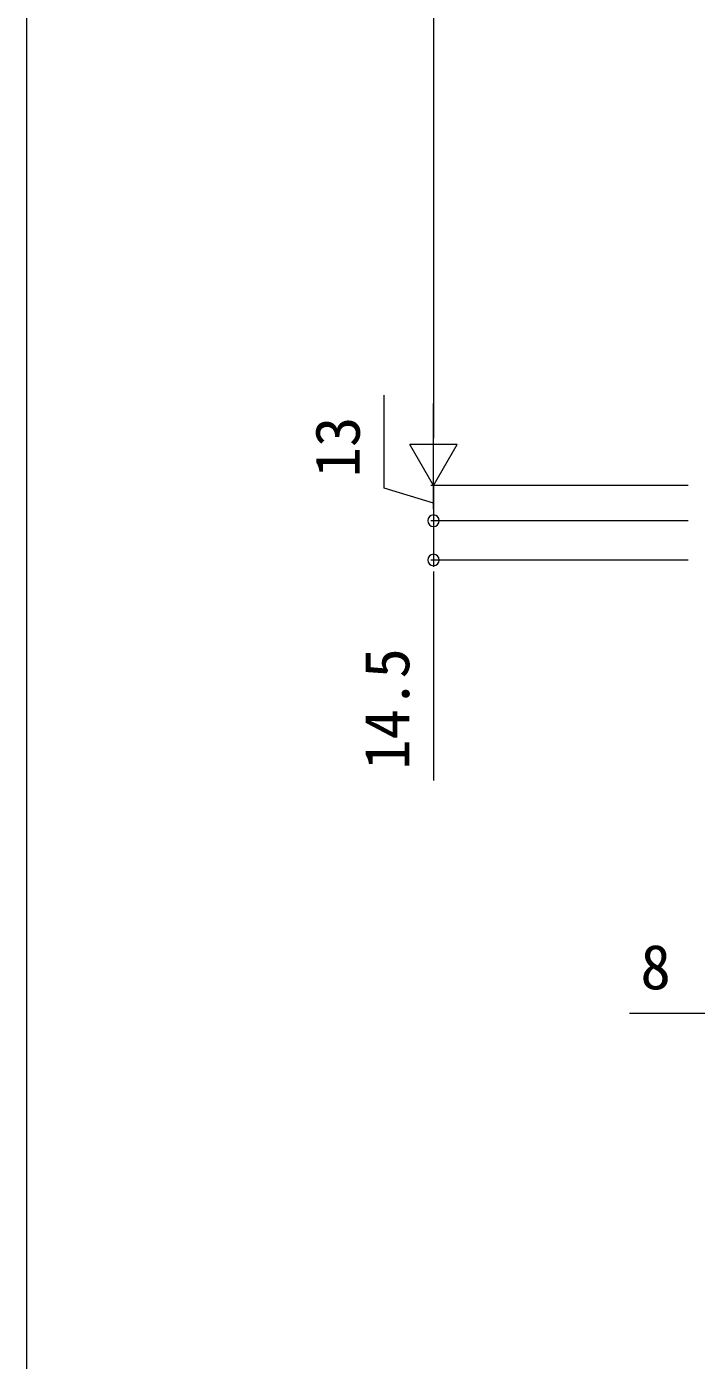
# Model space of a CAD drawing. Units: millimetres, scale not verified. Extents: x -990 to 990, y -1598 to 1604.
# Drawn here: x -990 to -742.9, y -643 to -150.9 of the extents above; entities that cross this region are included whole.
import ezdxf
from ezdxf.enums import TextEntityAlignment as Align

# ---------------------------------------------------------------- set-up
doc = ezdxf.new("R2010")
doc.units = ezdxf.units.MM
doc.header["$LTSCALE"] = 8
doc.layers.add('0-0_0', color=7, linetype='Continuous', lineweight=9)
doc.layers.add('0-5_YKK_13', color=6, linetype='Continuous', lineweight=9)
doc.styles.add('ＭＳ ゴシック', font='')
doc.styles.get('ＭＳ ゴシック').set_extended_font_data('MS Gothic')

msp = doc.modelspace()

# ---------------------------------------------------------------- linework, layer by layer
at = {"layer": '0-0_0'}
msp.add_lwpolyline([(990, -1597.8), (-990, -1597.8), (-990, 1522.2)], dxfattribs=at)
at = {"layer": '0-5_YKK_13'}
for p, q in [((-839.868, 227.312), (-839.868, -302.688)), ((-839.868, -320.188), (-839.868, -289.877)), ((-839.868, -320.188), (-848.618, -305.033)), ((-831.118, -305.033), (-848.618, -305.033)), ((-839.868, -320.188), (-831.118, -305.033)), ((-839.868, -320.188), (-839.868, -311.688)), ((-839.868, -324.688), (-839.868, -316.188)), ((-745.868, -320.188), (-840.868, -320.188)), ((-745.868, -320.188), (-840.868, -320.188)), ((-839.868, -320.188), (-839.868, -333.188)), ((-839.868, -320.188), (-839.868, -333.188)), ((-839.868, -328.938), (-839.868, -324.688)), ((-745.868, -333.188), (-840.868, -333.188)), ((-745.868, -333.188), (-840.868, -333.188)), ((-839.868, -333.188), (-839.868, -347.688)), ((-839.868, -337.438), (-839.868, -341.688)), ((-839.868, -341.688), (-839.868, -350.188)), ((-745.868, -347.688), (-840.868, -347.688)), ((-839.868, -351.938), (-839.868, -356.188)), ((-839.868, -356.188), (-839.868, -429.088)), ((-739, -515.056), (-767.5, -515.056))]:
    msp.add_line(p, q, dxfattribs=at)
msp.add_lwpolyline([(-839.868, -326.688), (-858.118, -321.213), (-858.118, -286.813)], dxfattribs=at)
for centre, start, end in [((-839.868, -333.188), 90, 270), ((-839.868, -333.188), 90, 270), ((-839.868, -333.188), 270, 90), ((-839.868, -333.188), 270, 90), ((-839.868, -347.688), 90, 270), ((-839.868, -347.688), 270, 90)]:
    msp.add_arc(centre, 2.125, start, end, dxfattribs=at)

# ---------------------------------------------------------------- texts
at = {"layer": '0-5_YKK_13', "style": 'ＭＳ ゴシック'}
for s, p in [('13', (-862.118, -317.213)), ('14.5', (-843.868, -425.088))]:
    msp.add_text(s, height=16.5, rotation=90, dxfattribs=at).set_placement(p, align=Align.BOTTOM_LEFT)
msp.add_text('8', height=16.5, dxfattribs=at).set_placement((-763.5, -511.056), align=Align.BOTTOM_LEFT)

doc.saveas('drawing.dxf')
